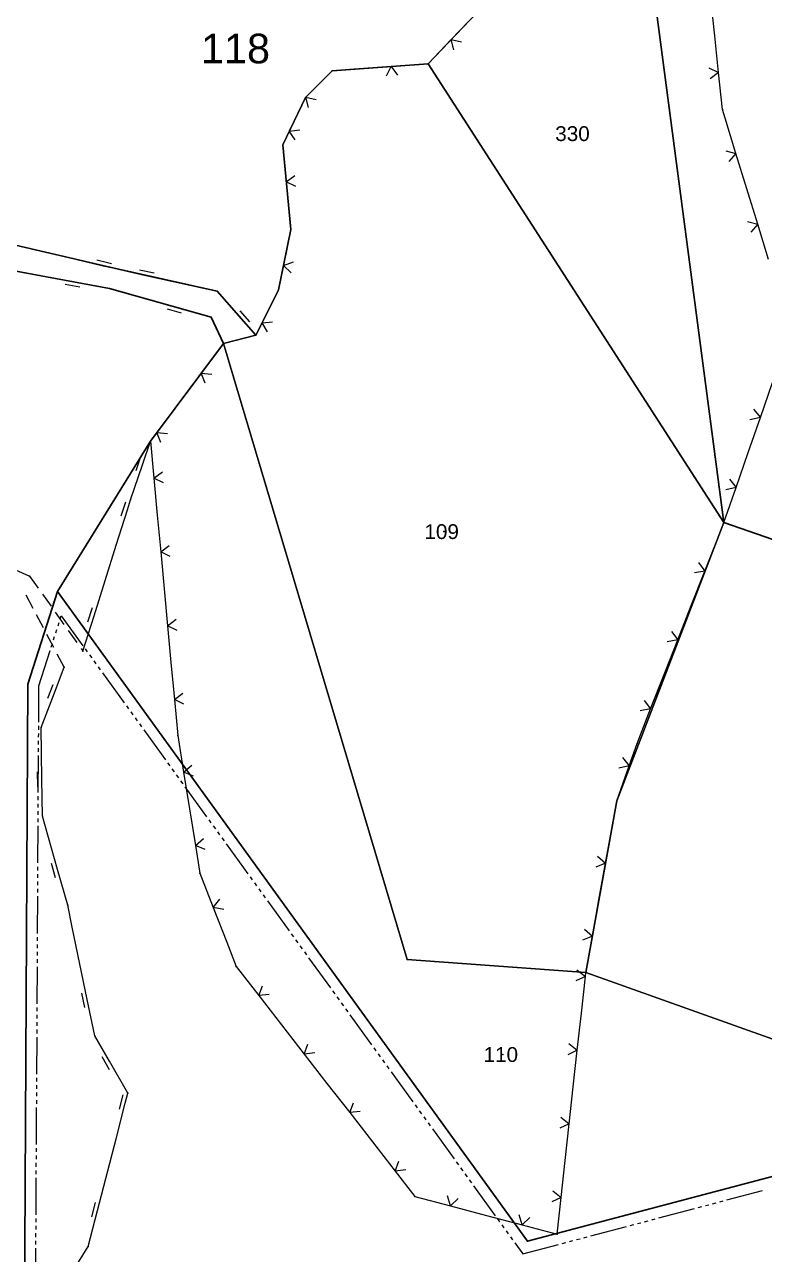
# Model space of a CAD drawing. Header units: millimetres. Extents: x 614452 to 616952, y 4151662 to 4153442.
# Drawn here: x 615785.1 to 615885.1, y 4151841.9 to 4152007.9 of the extents above; entities that cross this region are included whole.
import ezdxf
from ezdxf.xclip import XClip

# ---------------------------------------------------------------- set-up
doc = ezdxf.new("R2010")
doc.units = ezdxf.units.MM
doc.header["$XCLIPFRAME"] = 2
for name, color, linetype, lineweight in [('01_UYGALAN_TARAMA', 26, 'Continuous', 20), ('02_ADA_ALN_YENI', 7, 'Continuous', 30), ('02_ADA_NO_YENI', 18, 'Continuous', 0), ('03_PARSEL_ALN_ESKI', 18, 'Continuous', 0), ('03_PARSEL_ALN_YENI', 171, 'Continuous', 0), ('03_PARSEL_NO_ESKI', 5, 'Continuous', 0), ('03_PARSEL_SNR_YENI', 5, 'Continuous', 0), ('06_DETAY_SNR_KROKI', 4, 'Continuous', 0), ('06_DETAY_SNR_PAFTA', 26, 'Continuous', 0), ('07_SNRTIP_GECERLI', 30, 'Continuous', 0), ('07_SNRTIP_SABIT', 18, 'Continuous', 0), ('NOKTA_DETAY_YENI', 171, 'Continuous', 0), ('NOKTA_PARSEL_ESKI', 6, 'Continuous', 0), ('NOKTA_PARSEL_YENI', 30, 'Continuous', 0)]:
    doc.layers.add(name, color=color, linetype=linetype, lineweight=lineweight)
doc.styles.get("Standard").update_dxf_attribs({"font": 'Arial'})

# ---------------------------------------------------------------- blocks, each defined once
blk = doc.blocks.new('fggg')
at = {"layer": '01_UYGALAN_TARAMA', "color": 252}
for p, q in [((615789.67, 4151926.75, 0.95), (615789.82, 4151927.23, 0.95)), ((615789.97, 4151927.7, 0.95), (615790.1, 4151928.12, 0.95)), ((615790.1, 4151928.12, 0.95), (615793.03, 4151924.07, 0.95)), ((615789.36, 4151925.8, 0.95), (615789.51, 4151926.27, 0.95)), ((615788.75, 4151923.89, 0.95), (615788.9, 4151924.37, 0.95)), ((615789.06, 4151924.85, 0.95), (615789.21, 4151925.32, 0.95)), ((615787.08, 4151918.65, 0.95), (615788.6, 4151923.42, 0.95)), ((615793.33, 4151923.67, 0.95), (615793.62, 4151923.26, 0.95)), ((615793.91, 4151922.86, 0.95), (615794.21, 4151922.45, 0.95)), ((615794.5, 4151922.05, 0.95), (615794.79, 4151921.64, 0.95)), ((615795.09, 4151921.24, 0.95), (615795.38, 4151920.83, 0.95)), ((615795.67, 4151920.43, 0.95), (615798.6, 4151916.38, 0.95)), ((615787.05, 4151913.74, 0.95), (615787.08, 4151918.65, 0.95)), ((615798.9, 4151915.97, 0.95), (615799.19, 4151915.57, 0.95)), ((615799.48, 4151915.16, 0.95), (615799.78, 4151914.76, 0.95)), ((615800.07, 4151914.35, 0.95), (615800.36, 4151913.95, 0.95)), ((615787.04, 4151911.74, 0.95), (615787.05, 4151912.24, 0.95)), ((615787.05, 4151912.74, 0.95), (615787.05, 4151913.24, 0.95)), ((615800.66, 4151913.54, 0.95), (615800.95, 4151913.14, 0.95)), ((615801.24, 4151912.73, 0.95), (615804.17, 4151908.68, 0.95)), ((615787.04, 4151910.74, 0.95), (615787.04, 4151911.24, 0.95)), ((615787, 4151904.24, 0.95), (615787.03, 4151909.24, 0.95)), ((615787.03, 4151909.74, 0.95), (615787.04, 4151910.24, 0.95)), ((615804.47, 4151908.28, 0.95), (615804.76, 4151907.87, 0.95)), ((615805.05, 4151907.47, 0.95), (615805.35, 4151907.06, 0.95)), ((615805.64, 4151906.66, 0.95), (615805.93, 4151906.25, 0.95)), ((615806.23, 4151905.85, 0.95), (615806.52, 4151905.44, 0.95)), ((615806.81, 4151905.04, 0.95), (615809.74, 4151900.99, 0.95)), ((615786.99, 4151902.24, 0.95), (615786.99, 4151902.74, 0.95)), ((615787, 4151903.24, 0.95), (615787, 4151903.74, 0.95)), ((615786.98, 4151900.24, 0.95), (615786.98, 4151900.74, 0.95)), ((615786.99, 4151901.24, 0.95), (615786.99, 4151901.74, 0.95)), ((615786.95, 4151894.74, 0.95), (615786.98, 4151899.74, 0.95)), ((615810.04, 4151900.58, 0.95), (615810.33, 4151900.18, 0.95)), ((615810.62, 4151899.77, 0.95), (615810.92, 4151899.37, 0.95)), ((615811.21, 4151898.96, 0.95), (615811.5, 4151898.56, 0.95)), ((615811.8, 4151898.15, 0.95), (615812.09, 4151897.75, 0.95)), ((615812.38, 4151897.34, 0.95), (615815.32, 4151893.29, 0.95)), ((615786.95, 4151893.74, 0.95), (615786.95, 4151894.24, 0.95)), ((615786.94, 4151892.74, 0.95), (615786.94, 4151893.24, 0.95)), ((615815.61, 4151892.88, 0.95), (615815.9, 4151892.48, 0.95)), ((615786.93, 4151890.74, 0.95), (615786.93, 4151891.24, 0.95)), ((615786.94, 4151891.74, 0.95), (615786.94, 4151892.24, 0.95)), ((615816.19, 4151892.07, 0.95), (615816.49, 4151891.67, 0.95)), ((615816.78, 4151891.26, 0.95), (615817.07, 4151890.86, 0.95)), ((615786.9, 4151885.24, 0.95), (615786.93, 4151890.24, 0.95)), ((615817.37, 4151890.45, 0.95), (615817.66, 4151890.05, 0.95)), ((615817.95, 4151889.64, 0.95), (615820.89, 4151885.59, 0.95)), ((615786.9, 4151884.24, 0.95), (615786.9, 4151884.74, 0.95)), ((615821.18, 4151885.19, 0.95), (615821.47, 4151884.78, 0.95)), ((615821.76, 4151884.38, 0.95), (615822.06, 4151883.97, 0.95)), ((615786.88, 4151882.24, 0.95), (615786.89, 4151882.74, 0.95)), ((615786.89, 4151883.24, 0.95), (615786.89, 4151883.74, 0.95)), ((615822.35, 4151883.57, 0.95), (615822.64, 4151883.16, 0.95)), ((615822.94, 4151882.76, 0.95), (615823.23, 4151882.35, 0.95)), ((615786.85, 4151875.74, 0.95), (615786.88, 4151880.74, 0.95)), ((615786.88, 4151881.24, 0.95), (615786.88, 4151881.74, 0.95)), ((615823.52, 4151881.95, 0.95), (615826.46, 4151877.9, 0.95)), ((615826.75, 4151877.49, 0.95), (615827.04, 4151877.09, 0.95)), ((615827.33, 4151876.68, 0.95), (615827.63, 4151876.28, 0.95)), ((615827.92, 4151875.87, 0.95), (615828.21, 4151875.47, 0.95)), ((615786.84, 4151874.74, 0.95), (615786.85, 4151875.24, 0.95)), ((615786.84, 4151873.74, 0.95), (615786.84, 4151874.24, 0.95)), ((615828.51, 4151875.06, 0.95), (615828.8, 4151874.66, 0.95)), ((615829.09, 4151874.25, 0.95), (615832.03, 4151870.2, 0.95)), ((615786.83, 4151872.74, 0.95), (615786.84, 4151873.24, 0.95)), ((615786.8, 4151866.24, 0.95), (615786.83, 4151871.24, 0.95)), ((615786.83, 4151871.74, 0.95), (615786.83, 4151872.24, 0.95)), ((615832.32, 4151869.8, 0.95), (615832.61, 4151869.39, 0.95)), ((615832.9, 4151868.99, 0.95), (615833.2, 4151868.58, 0.95)), ((615833.49, 4151868.18, 0.95), (615833.78, 4151867.77, 0.95)), ((615786.79, 4151865.24, 0.95), (615786.8, 4151865.74, 0.95)), ((615834.08, 4151867.37, 0.95), (615834.37, 4151866.96, 0.95)), ((615834.66, 4151866.56, 0.95), (615837.6, 4151862.51, 0.95)), ((615786.79, 4151864.24, 0.95), (615786.79, 4151864.74, 0.95)), ((615786.78, 4151863.24, 0.95), (615786.79, 4151863.74, 0.95)), ((615786.78, 4151862.24, 0.95), (615786.78, 4151862.74, 0.95)), ((615786.75, 4151856.74, 0.95), (615786.77, 4151861.74, 0.95)), ((615837.89, 4151862.1, 0.95), (615838.18, 4151861.7, 0.95)), ((615838.47, 4151861.29, 0.95), (615838.77, 4151860.89, 0.95)), ((615839.06, 4151860.48, 0.95), (615839.35, 4151860.08, 0.95)), ((615839.65, 4151859.67, 0.95), (615839.94, 4151859.27, 0.95)), ((615840.23, 4151858.86, 0.95), (615843.17, 4151854.81, 0.95)), ((615786.74, 4151855.74, 0.95), (615786.74, 4151856.24, 0.95)), ((615786.73, 4151853.74, 0.95), (615786.73, 4151854.24, 0.95)), ((615786.74, 4151854.74, 0.95), (615786.74, 4151855.24, 0.95)), ((615843.46, 4151854.41, 0.95), (615843.75, 4151854, 0.95)), ((615786.73, 4151852.74, 0.95), (615786.73, 4151853.24, 0.95)), ((615844.04, 4151853.6, 0.95), (615844.34, 4151853.19, 0.95)), ((615844.63, 4151852.79, 0.95), (615844.92, 4151852.38, 0.95)), ((615786.7, 4151847.24, 0.95), (615786.72, 4151852.24, 0.95)), ((615845.22, 4151851.98, 0.95), (615845.51, 4151851.57, 0.95)), ((615845.8, 4151851.17, 0.95), (615848.74, 4151847.12, 0.95)), ((615879.05, 4151848.99, 0.95), (615879.53, 4151849.12, 0.95)), ((615880.01, 4151849.25, 0.95), (615884.85, 4151850.52, 0.95)), ((615870.83, 4151846.82, 0.95), (615875.66, 4151848.1, 0.95)), ((615876.15, 4151848.23, 0.95), (615876.63, 4151848.35, 0.95)), ((615877.11, 4151848.48, 0.95), (615877.6, 4151848.61, 0.95)), ((615878.08, 4151848.74, 0.95), (615878.56, 4151848.86, 0.95)), ((615786.69, 4151846.24, 0.95), (615786.69, 4151846.74, 0.95)), ((615849.03, 4151846.71, 0.95), (615849.32, 4151846.31, 0.95)), ((615849.61, 4151845.9, 0.95), (615849.91, 4151845.5, 0.95)), ((615866.96, 4151845.8, 0.95), (615867.45, 4151845.93, 0.95)), ((615867.93, 4151846.06, 0.95), (615868.41, 4151846.18, 0.95)), ((615868.9, 4151846.31, 0.95), (615869.38, 4151846.44, 0.95)), ((615869.86, 4151846.57, 0.95), (615870.35, 4151846.69, 0.95)), ((615786.68, 4151844.24, 0.95), (615786.68, 4151844.74, 0.95)), ((615786.69, 4151845.24, 0.95), (615786.69, 4151845.74, 0.95)), ((615850.2, 4151845.09, 0.95), (615850.49, 4151844.69, 0.95)), ((615850.79, 4151844.28, 0.95), (615851.08, 4151843.88, 0.95)), ((615860.68, 4151844.14, 0.95), (615861.16, 4151844.27, 0.95)), ((615861.64, 4151844.4, 0.95), (615866.48, 4151845.67, 0.95)), ((615786.65, 4151837.74, 0.95), (615786.67, 4151842.74, 0.95)), ((615786.68, 4151843.24, 0.95), (615786.68, 4151843.74, 0.95)), ((615851.37, 4151843.47, 0.95), (615852.46, 4151841.97, 0.95)), ((615852.46, 4151841.97, 0.95), (615857.29, 4151843.25, 0.95)), ((615857.78, 4151843.38, 0.95), (615858.26, 4151843.5, 0.95)), ((615858.74, 4151843.63, 0.95), (615859.23, 4151843.76, 0.95)), ((615859.71, 4151843.89, 0.95), (615860.19, 4151844.01, 0.95))]:
    blk.add_line(p, q, dxfattribs=at)
at = {"layer": '02_ADA_ALN_YENI', "color": 252}
for points in [[(615917.36, 4151860.66, 0), (615853.07, 4151843.68, 0), (615789.58, 4151931.41, 0), (615785.58, 4151918.89, 0), (615784.95, 4151800.55, 0), (615710.78, 4151750.7, 0), (615709.48, 4151760.25, 0), (615707.85, 4151770.31, 0), (615699.58, 4151800.73, 0), (615694.86, 4151829.23, 0), (615689.04, 4151854.44, 0), (615677.42, 4151873.53, 0), (615657.24, 4151890.23, 0), (615637.36, 4151901.9, 0), (615611.1, 4151916.97, 0), (615580.8, 4151949.89, 0)], [(615762.29, 4151978.65, 0), (615796.62, 4151972.31, 0), (615810.36, 4151968.42, 0), (615812, 4151964.87, 0), (615816.4, 4151965.98, 0), (615811.16, 4151971.92, 0), (615796.66, 4151975.16, 0), (615761.69, 4151983.35, 0)], [(615599.77, 4152096.4, 0), (615623.6, 4152104.21, 0), (615652.83, 4152109.64, 0), (615676.94, 4152115.73, 0), (615695.03, 4152120.47, 0), (615713.78, 4152127.77, 0), (615713.78, 4152127.77, 0), (615743.21, 4152137.76, 0), (615755.21, 4152139.83, 0), (615776.55, 4152133.07, 0), (615808.59, 4152130.28, 0), (615827.93, 4152130.75, 0), (615862.4, 4152127.42, 0), (615875.98, 4152127.13, 0), (615877.36, 4152110.51, 0), (615879.94, 4152104.18, 0), (615879.14, 4152079.27, 0), (615878.48, 4152060.37, 0), (615866.29, 4152041.79, 0), (615879.63, 4151940.73, 0), (615914.79, 4151928.51, 0)]]:
    blk.add_polyline3d(points, dxfattribs=at)
at = {"layer": '03_PARSEL_ALN_ESKI', "color": 252}
for p in [(615859.45, 4151993.21), (615841.79, 4151939.48), (615849.77, 4151868.88)]:
    blk.add_point(p, dxfattribs=at)
at = {"layer": '03_PARSEL_ALN_YENI', "color": 252}
blk.add_polyline3d([(615846.23, 4152009.54, 0), (615839.66, 4152002.65, 0), (615826.71, 4152001.68, 0), (615823.08, 4151998.07, 0), (615820.02, 4151991.69, 0), (615821.13, 4151980.29, 0), (615819.43, 4151972.14, 0), (615816.4, 4151965.98, 0), (615811.16, 4151971.92, 0), (615796.66, 4151975.16, 0), (615761.69, 4151983.35, 0), (615763.37, 4152018.75, 0)], dxfattribs=at)
for points in [[(615866.29, 4152041.79, 0), (615879.63, 4151940.73, 0), (615839.66, 4152002.65, 0), (615846.23, 4152009.54, 0), (615857.21, 4152027.95, 0), (615866.29, 4152041.79, 0)], [(615839.66, 4152002.65, 0), (615879.63, 4151940.73, 0), (615865.16, 4151903.15, 0), (615860.95, 4151879.94, 0), (615836.81, 4151881.72, 0), (615812, 4151964.87, 0), (615816.4, 4151965.98, 0), (615819.43, 4151972.14, 0), (615821.13, 4151980.29, 0), (615820.02, 4151991.69, 0), (615823.08, 4151998.07, 0), (615826.71, 4152001.68, 0), (615839.66, 4152002.65, 0)], [(615802.16, 4151951.68, 0), (615789.58, 4151931.41, 0), (615785.58, 4151918.89, 0), (615784.95, 4151800.55, 0), (615746.76, 4151855.45, 0), (615759.99, 4151979.36, 0), (615762.29, 4151978.65, 0), (615796.62, 4151972.31, 0), (615810.36, 4151968.42, 0), (615812, 4151964.87, 0), (615802.16, 4151951.68, 0)], [(615812, 4151964.87, 0), (615836.81, 4151881.72, 0), (615860.95, 4151879.94, 0), (615906.33, 4151863.8, 0), (615908.37, 4151863.22, 0), (615917.36, 4151860.66, 0), (615853.07, 4151843.68, 0), (615789.58, 4151931.41, 0), (615802.16, 4151951.68, 0), (615812, 4151964.87, 0)], [(615914.82, 4151898.06, 0), (615909.22, 4151874.69, 0), (615906.33, 4151863.8, 0), (615860.95, 4151879.94, 0), (615865.16, 4151903.15, 0), (615879.63, 4151940.73, 0), (615914.79, 4151928.51, 0), (615924.34, 4151927.64, 0), (615914.82, 4151898.06, 0)]]:
    blk.add_polyline3d(points, close=True, dxfattribs=at)
at = {"layer": '03_PARSEL_SNR_YENI', "color": 252}
for p, q in [((615846.23, 4152009.54, 0.95), (615842.78, 4152005.92, 0.95)), ((615842.78, 4152005.92, 0.95), (615839.66, 4152002.65, 0.95)), ((615843.14, 4152004.54, 0.95), (615842.78, 4152005.92, 0.95)), ((615842.78, 4152005.92, 0.95), (615844.18, 4152005.62, 0.95)), ((615829.69, 4152001.9, 0.95), (615826.71, 4152001.68, 0.95)), ((615834.67, 4152002.28, 0.95), (615829.69, 4152001.9, 0.95)), ((615834.02, 4152001.01, 0.95), (615834.67, 4152002.28, 0.95)), ((615839.66, 4152002.65, 0.95), (615834.67, 4152002.28, 0.95)), ((615834.67, 4152002.28, 0.95), (615835.51, 4152001.12, 0.95)), ((615826.71, 4152001.68, 0.95), (615823.16, 4151998.15, 0.95)), ((615823.08, 4151998.07, 0.95), (615820.91, 4151993.56, 0.95)), ((615823.16, 4151998.15, 0.95), (615823.08, 4151998.07, 0.95)), ((615823.49, 4151996.76, 0.95), (615823.16, 4151998.15, 0.95)), ((615823.16, 4151998.15, 0.95), (615824.55, 4151997.82, 0.95)), ((615820.91, 4151993.56, 0.95), (615822.34, 4151993.71, 0.95)), ((615820.91, 4151993.56, 0.95), (615820.02, 4151991.69, 0.95)), ((615821.69, 4151992.36, 0.95), (615820.91, 4151993.56, 0.95)), ((615820.02, 4151991.69, 0.95), (615820.5, 4151986.72, 0.95)), ((615820.5, 4151986.72, 0.95), (615821.64, 4151987.58, 0.95)), ((615821.79, 4151986.09, 0.95), (615820.5, 4151986.72, 0.95)), ((615820.5, 4151986.72, 0.95), (615820.99, 4151981.74, 0.95)), ((615821.13, 4151980.29, 0.95), (615820.11, 4151975.39, 0.95)), ((615820.99, 4151981.74, 0.95), (615821.13, 4151980.29, 0.95)), ((615781.16, 4151978.79, 0.95), (615790.9, 4151976.51, 0.95)), ((615790.9, 4151976.51, 0.95), (615795.77, 4151975.37, 0.95)), ((615794.92, 4151976.15, 0.95), (615796.87, 4151975.69, 0.95)), ((615795.77, 4151975.37, 0.95), (615796.66, 4151975.16, 0.95)), ((615820.11, 4151975.39, 0.95), (615819.43, 4151972.14, 0.95)), ((615820.11, 4151975.39, 0.95), (615821.46, 4151975.88, 0.95)), ((615821.15, 4151974.41, 0.95), (615820.11, 4151975.39, 0.95)), ((615791.71, 4151973.22, 0.95), (615781.87, 4151975.04, 0.95)), ((615796.66, 4151975.16, 0.95), (615801.54, 4151974.07, 0.95)), ((615800.69, 4151974.84, 0.95), (615802.64, 4151974.4, 0.95)), ((615801.54, 4151974.07, 0.95), (615811.16, 4151971.92, 0.95)), ((615792.59, 4151972.49, 0.95), (615790.62, 4151972.85, 0.95)), ((615796.62, 4151972.31, 0.95), (615791.71, 4151973.22, 0.95)), ((615805.55, 4151969.78, 0.95), (615796.62, 4151972.31, 0.95)), ((615819.43, 4151972.14, 0.95), (615817.22, 4151967.66, 0.95)), ((615811.16, 4151971.92, 0.95), (615814.47, 4151968.17, 0.95)), ((615806.36, 4151968.97, 0.95), (615804.44, 4151969.51, 0.95)), ((615810.36, 4151968.42, 0.95), (615805.55, 4151969.78, 0.95)), ((615814.23, 4151969.29, 0.95), (615815.55, 4151967.79, 0.95)), ((615812, 4151964.87, 0.95), (615810.36, 4151968.42, 0.95)), ((615814.47, 4151968.17, 0.95), (615816.4, 4151965.98, 0.95)), ((615817.22, 4151967.66, 0.95), (615816.4, 4151965.98, 0.95)), ((615817.22, 4151967.66, 0.95), (615818.64, 4151967.79, 0.95)), ((615817.98, 4151966.44, 0.95), (615817.22, 4151967.66, 0.95)), ((615816.4, 4151965.98, 0.95), (615812, 4151964.87, 0.95)), ((615812, 4151964.87, 0.95), (615809.01, 4151960.86, 0.95)), ((615809.01, 4151960.86, 0.95), (615806.02, 4151956.86, 0.95)), ((615809.54, 4151959.53, 0.95), (615809.01, 4151960.86, 0.95)), ((615809.01, 4151960.86, 0.95), (615810.44, 4151960.74, 0.95)), ((615806.02, 4151956.86, 0.95), (615803.03, 4151952.85, 0.95)), ((615803.03, 4151952.85, 0.95), (615802.16, 4151951.68, 0.95)), ((615803.56, 4151951.52, 0.95), (615803.03, 4151952.85, 0.95)), ((615803.03, 4151952.85, 0.95), (615804.46, 4151952.72, 0.95)), ((615801.08, 4151948.5, 0.95), (615802.16, 4151951.68, 0.95)), ((615800.23, 4151947.73, 0.95), (615800.87, 4151949.63, 0.95)), ((615799.47, 4151943.76, 0.95), (615801.08, 4151948.5, 0.95)), ((615878.87, 4151938.8, 0.95), (615879.63, 4151940.73, 0.95)), ((615877.04, 4151934.15, 0.95), (615878.87, 4151938.8, 0.95)), ((615875.21, 4151929.5, 0.95), (615877.04, 4151934.15, 0.95)), ((615877.04, 4151934.15, 0.95), (615875.63, 4151933.9, 0.95)), ((615876.18, 4151935.29, 0.95), (615877.04, 4151934.15, 0.95)), ((615873.38, 4151924.85, 0.95), (615875.21, 4151929.5, 0.95)), ((615872.52, 4151925.99, 0.95), (615873.38, 4151924.85, 0.95)), ((615871.54, 4151920.19, 0.95), (615873.38, 4151924.85, 0.95)), ((615873.38, 4151924.85, 0.95), (615871.97, 4151924.59, 0.95)), ((615869.71, 4151915.54, 0.95), (615871.54, 4151920.19, 0.95)), ((615867.88, 4151910.89, 0.95), (615869.71, 4151915.54, 0.95)), ((615869.71, 4151915.54, 0.95), (615868.3, 4151915.29, 0.95)), ((615868.85, 4151916.69, 0.95), (615869.71, 4151915.54, 0.95)), ((615866.82, 4151907.86, 0.95), (615867.88, 4151910.89, 0.95)), ((615865.92, 4151908.97, 0.95), (615866.82, 4151907.86, 0.95)), ((615865.16, 4151903.15, 0.95), (615866.82, 4151907.86, 0.95)), ((615866.82, 4151907.86, 0.95), (615865.42, 4151907.56, 0.95)), ((615864.52, 4151899.62, 0.95), (615865.16, 4151903.15, 0.95)), ((615863.63, 4151894.7, 0.95), (615864.52, 4151899.62, 0.95)), ((615862.56, 4151895.65, 0.95), (615863.63, 4151894.7, 0.95)), ((615863.63, 4151894.7, 0.95), (615862.3, 4151894.18, 0.95)), ((615862.74, 4151889.78, 0.95), (615863.63, 4151894.7, 0.95)), ((615861.85, 4151884.86, 0.95), (615862.74, 4151889.78, 0.95)), ((615860.78, 4151885.82, 0.95), (615861.85, 4151884.86, 0.95)), ((615861.85, 4151884.86, 0.95), (615860.51, 4151884.34, 0.95)), ((615860.95, 4151879.94, 0.95), (615861.85, 4151884.86, 0.95))]:
    blk.add_line(p, q, dxfattribs=at)
for p in [(615839.66, 4152002.65, 623.27), (615839.66, 4152002.65, 623.27), (615826.71, 4152001.68, 624.14), (615826.71, 4152001.68, 624.14), (615823.08, 4151998.07, 625.04), (615823.08, 4151998.07, 625.04), (615820.02, 4151991.69, 625.8), (615820.02, 4151991.69, 625.8), (615821.13, 4151980.29, 627.13), (615821.13, 4151980.29, 627.13), (615796.66, 4151975.16, 629.97), (615796.66, 4151975.16, 629.97), (615796.62, 4151972.31, 630.08), (615796.62, 4151972.31, 630.08), (615819.43, 4151972.14, 629.16), (615819.43, 4151972.14, 629.16), (615811.16, 4151971.92, 629.25), (615811.16, 4151971.92, 629.25), (615810.36, 4151968.42, 629.44), (615810.36, 4151968.42, 629.44), (615816.4, 4151965.98, 630.17), (615816.4, 4151965.98, 630.17), (615816.4, 4151965.98, 630.17), (615812, 4151964.87, 629.92), (615812, 4151964.87, 629.92), (615812, 4151964.87, 629.92), (615802.16, 4151951.68, 637.55), (615802.16, 4151951.68, 637.55), (615799.47, 4151943.76, 639.27), (615879.63, 4151940.73, 619.28), (615867.88, 4151910.89, 623.58), (615867.88, 4151910.89, 623.58), (615865.16, 4151903.15, 625.96), (615865.16, 4151903.15, 625.96), (615860.95, 4151879.94, 633.49)]:
    blk.add_point(p, dxfattribs=at)
at = {"layer": '06_DETAY_SNR_KROKI', "color": 252}
for p, q in [((615878.37, 4152006.43, 0.95), (615877.84, 4152011.4, 0.95)), ((615878.89, 4152001.46, 0.95), (615878.37, 4152006.43, 0.95)), ((615877.6, 4152002.08, 0.95), (615878.89, 4152001.46, 0.95)), ((615878.89, 4152001.46, 0.95), (615877.76, 4152000.59, 0.95)), ((615879.42, 4151996.49, 0.95), (615878.89, 4152001.46, 0.95)), ((615879.77, 4151995.32, 0.95), (615879.42, 4151996.49, 0.95)), ((615881.25, 4151990.54, 0.95), (615879.77, 4151995.32, 0.95)), ((615879.86, 4151990.9, 0.95), (615881.25, 4151990.54, 0.95)), ((615881.25, 4151990.54, 0.95), (615880.3, 4151989.47, 0.95)), ((615882.72, 4151985.76, 0.95), (615881.25, 4151990.54, 0.95)), ((615884.19, 4151980.98, 0.95), (615882.72, 4151985.76, 0.95)), ((615882.8, 4151981.34, 0.95), (615884.19, 4151980.98, 0.95)), ((615884.19, 4151980.98, 0.95), (615883.25, 4151979.91, 0.95)), ((615885.66, 4151976.21, 0.95), (615884.19, 4151980.98, 0.95)), ((615884.54, 4151954.9, 0.95), (615886.17, 4151959.63, 0.95)), ((615883.63, 4151956.01, 0.95), (615884.54, 4151954.9, 0.95)), ((615882.9, 4151950.18, 0.95), (615884.54, 4151954.9, 0.95)), ((615884.54, 4151954.9, 0.95), (615883.14, 4151954.59, 0.95)), ((615802.16, 4151951.68, 0.95), (615802.62, 4151946.7, 0.95)), ((615881.27, 4151945.45, 0.95), (615882.9, 4151950.18, 0.95)), ((615802.62, 4151946.7, 0.95), (615803.76, 4151947.56, 0.95)), ((615803.9, 4151946.06, 0.95), (615802.62, 4151946.7, 0.95)), ((615802.62, 4151946.7, 0.95), (615803.08, 4151941.72, 0.95)), ((615879.63, 4151940.73, 0.95), (615881.27, 4151945.45, 0.95)), ((615881.27, 4151945.45, 0.95), (615879.87, 4151945.14, 0.95)), ((615880.36, 4151946.56, 0.95), (615881.27, 4151945.45, 0.95)), ((615799.04, 4151942.4, 0.95), (615799.47, 4151943.76, 0.95)), ((615797.54, 4151937.63, 0.95), (615799.04, 4151942.4, 0.95)), ((615798.21, 4151941.62, 0.95), (615798.81, 4151943.52, 0.95)), ((615803.08, 4151941.72, 0.95), (615803.54, 4151936.74, 0.95)), ((615794.53, 4151928.1, 0.95), (615797.54, 4151937.63, 0.95)), ((615803.54, 4151936.74, 0.95), (615804.69, 4151937.6, 0.95)), ((615804.82, 4151936.11, 0.95), (615803.54, 4151936.74, 0.95)), ((615803.54, 4151936.74, 0.95), (615804, 4151931.76, 0.95)), ((615804, 4151931.76, 0.95), (615804.46, 4151926.78, 0.95)), ((615793.69, 4151927.31, 0.95), (615794.3, 4151929.22, 0.95)), ((615793.03, 4151923.33, 0.95), (615794.53, 4151928.1, 0.95)), ((615804.46, 4151926.78, 0.95), (615805.61, 4151927.64, 0.95)), ((615805.74, 4151926.15, 0.95), (615804.46, 4151926.78, 0.95)), ((615804.46, 4151926.78, 0.95), (615804.92, 4151921.81, 0.95)), ((615789.17, 4151917.71, 0.95), (615790.5, 4151921.17, 0.95)), ((615804.92, 4151921.81, 0.95), (615805.38, 4151916.83, 0.95)), ((615787.38, 4151913.04, 0.95), (615789.17, 4151917.71, 0.95)), ((615788.29, 4151916.98, 0.95), (615789.01, 4151918.84, 0.95)), ((615805.38, 4151916.83, 0.95), (615806.53, 4151917.69, 0.95)), ((615806.66, 4151916.19, 0.95), (615805.38, 4151916.83, 0.95)), ((615805.38, 4151916.83, 0.95), (615805.83, 4151911.93, 0.95)), ((615787.48, 4151906.04, 0.95), (615787.38, 4151913.04, 0.95)), ((615805.83, 4151911.93, 0.95), (615806.63, 4151906.99, 0.95)), ((615806.63, 4151906.99, 0.95), (615807.72, 4151907.93, 0.95)), ((615786.93, 4151905.03, 0.95), (615786.91, 4151907.03, 0.95)), ((615787.56, 4151901.04, 0.95), (615787.48, 4151906.04, 0.95)), ((615807.95, 4151906.45, 0.95), (615806.63, 4151906.99, 0.95)), ((615806.63, 4151906.99, 0.95), (615807.43, 4151902.06, 0.95)), ((615789.61, 4151893.86, 0.95), (615787.56, 4151901.04, 0.95)), ((615807.43, 4151902.06, 0.95), (615808.23, 4151897.12, 0.95)), ((615808.23, 4151897.12, 0.95), (615809.31, 4151898.05, 0.95)), ((615809.55, 4151896.57, 0.95), (615808.23, 4151897.12, 0.95)), ((615808.23, 4151897.12, 0.95), (615808.83, 4151893.37, 0.95)), ((615789.34, 4151892.75, 0.95), (615788.79, 4151894.67, 0.95)), ((615790.98, 4151889.06, 0.95), (615789.61, 4151893.86, 0.95)), ((615808.83, 4151893.37, 0.95), (615810.64, 4151888.71, 0.95)), ((615791.59, 4151886.09, 0.95), (615790.98, 4151889.06, 0.95)), ((615810.64, 4151888.71, 0.95), (615811.51, 4151889.85, 0.95)), ((615812.05, 4151888.45, 0.95), (615810.64, 4151888.71, 0.95)), ((615810.64, 4151888.71, 0.95), (615812.45, 4151884.05, 0.95)), ((615793.62, 4151876.3, 0.95), (615791.59, 4151886.09, 0.95)), ((615812.45, 4151884.05, 0.95), (615813.72, 4151880.77, 0.95)), ((615813.72, 4151880.77, 0.95), (615816.79, 4151876.83, 0.95)), ((615860.9, 4151879.42, 0.95), (615859.6, 4151878.81, 0.95)), ((615859.77, 4151880.3, 0.95), (615860.9, 4151879.42, 0.95)), ((615860.36, 4151874.45, 0.95), (615860.9, 4151879.42, 0.95)), ((615860.9, 4151879.42, 0.95), (615860.95, 4151879.94, 0.95)), ((615816.79, 4151876.83, 0.95), (615817.29, 4151878.17, 0.95)), ((615793.27, 4151875.21, 0.95), (615792.86, 4151877.17, 0.95)), ((615794.63, 4151871.4, 0.95), (615793.62, 4151876.3, 0.95)), ((615818.21, 4151876.98, 0.95), (615816.79, 4151876.83, 0.95)), ((615816.79, 4151876.83, 0.95), (615819.86, 4151872.88, 0.95)), ((615859.81, 4151869.48, 0.95), (615860.36, 4151874.45, 0.95)), ((615819.86, 4151872.88, 0.95), (615822.93, 4151868.94, 0.95)), ((615796.6, 4151867.98, 0.95), (615794.63, 4151871.4, 0.95)), ((615822.93, 4151868.94, 0.95), (615823.43, 4151870.28, 0.95)), ((615824.35, 4151869.09, 0.95), (615822.93, 4151868.94, 0.95)), ((615859.81, 4151869.48, 0.95), (615858.52, 4151868.86, 0.95)), ((615858.68, 4151870.36, 0.95), (615859.81, 4151869.48, 0.95)), ((615859.27, 4151864.51, 0.95), (615859.81, 4151869.48, 0.95)), ((615796.61, 4151866.83, 0.95), (615795.61, 4151868.57, 0.95)), ((615799.09, 4151863.65, 0.95), (615796.6, 4151867.98, 0.95)), ((615822.93, 4151868.94, 0.95), (615826, 4151864.99, 0.95)), ((615826, 4151864.99, 0.95), (615829.07, 4151861.04, 0.95)), ((615858.73, 4151859.54, 0.95), (615859.27, 4151864.51, 0.95)), ((615797.96, 4151861.5, 0.95), (615798.46, 4151863.44, 0.95)), ((615798.75, 4151862.33, 0.95), (615799.09, 4151863.65, 0.95)), ((615797.5, 4151857.49, 0.95), (615798.75, 4151862.33, 0.95)), ((615829.07, 4151861.04, 0.95), (615829.57, 4151862.38, 0.95)), ((615830.49, 4151861.2, 0.95), (615829.07, 4151861.04, 0.95)), ((615829.07, 4151861.04, 0.95), (615832.14, 4151857.1, 0.95)), ((615858.73, 4151859.54, 0.95), (615857.44, 4151858.92, 0.95)), ((615857.6, 4151860.41, 0.95), (615858.73, 4151859.54, 0.95)), ((615858.19, 4151854.57, 0.95), (615858.73, 4151859.54, 0.95)), ((615795, 4151847.81, 0.95), (615797.5, 4151857.49, 0.95)), ((615832.14, 4151857.1, 0.95), (615835.21, 4151853.15, 0.95)), ((615835.21, 4151853.15, 0.95), (615835.71, 4151854.49, 0.95)), ((615857.65, 4151849.6, 0.95), (615858.19, 4151854.57, 0.95)), ((615836.63, 4151853.31, 0.95), (615835.21, 4151853.15, 0.95)), ((615835.21, 4151853.15, 0.95), (615837.87, 4151849.73, 0.95)), ((615837.87, 4151849.73, 0.95), (615842.7, 4151848.45, 0.95)), ((615842.7, 4151848.45, 0.95), (615842.29, 4151849.82, 0.95)), ((615843.74, 4151849.44, 0.95), (615842.7, 4151848.45, 0.95)), ((615857.65, 4151849.6, 0.95), (615856.36, 4151848.98, 0.95)), ((615856.52, 4151850.47, 0.95), (615857.65, 4151849.6, 0.95)), ((615857.11, 4151844.62, 0.95), (615857.65, 4151849.6, 0.95)), ((615793.75, 4151842.96, 0.95), (615795, 4151847.81, 0.95)), ((615794.21, 4151846.98, 0.95), (615794.71, 4151848.91, 0.95)), ((615842.7, 4151848.45, 0.95), (615847.54, 4151847.17, 0.95)), ((615847.54, 4151847.17, 0.95), (615852.37, 4151845.88, 0.95)), ((615852.37, 4151845.88, 0.95), (615851.96, 4151847.25, 0.95)), ((615853.41, 4151846.87, 0.95), (615852.37, 4151845.88, 0.95)), ((615852.37, 4151845.88, 0.95), (615857.11, 4151844.62, 0.95)), ((615791.7, 4151839.66, 0.95), (615793.75, 4151842.96, 0.95))]:
    blk.add_line(p, q, dxfattribs=at)
for p in [(615879.42, 4151996.49, 617.58), (615879.42, 4151996.49, 617.58), (615802.16, 4151951.68, 637.55), (615799.47, 4151943.76, 639.27), (615879.63, 4151940.73, 619.28), (615793.03, 4151923.33, 641.56), (615790.5, 4151921.17, 642.17), (615787.38, 4151913.04, 648.81), (615787.38, 4151913.04, 648.81), (615805.83, 4151911.93, 638.08), (615805.83, 4151911.93, 638.08), (615787.56, 4151901.04, 651.83), (615787.56, 4151901.04, 651.83), (615808.83, 4151893.37, 638.49), (615808.83, 4151893.37, 638.49), (615790.98, 4151889.06, 654.58), (615790.98, 4151889.06, 654.58), (615813.72, 4151880.77, 642.67), (615813.72, 4151880.77, 642.67), (615860.95, 4151879.94, 633.49), (615794.63, 4151871.4, 657.76), (615794.63, 4151871.4, 657.76), (615799.09, 4151863.65, 659.12), (615799.09, 4151863.65, 659.12), (615837.87, 4151849.73, 644.41), (615837.87, 4151849.73, 644.41), (615857.11, 4151844.62, 640.29), (615857.11, 4151844.62, 640.29), (615793.75, 4151842.96, 662.03), (615793.75, 4151842.96, 662.03)]:
    blk.add_point(p, dxfattribs=at)
at = {"layer": '06_DETAY_SNR_PAFTA', "color": 252}
for p, q in [((615783.9, 4151934.34, 0.95), (615785.73, 4151933.53, 0.95)), ((615785.83, 4151933.48, 0.95), (615786.99, 4151931.85, 0.95)), ((615786.29, 4151929.12, 0.95), (615785.35, 4151930.89, 0.95)), ((615787.57, 4151931.04, 0.95), (615788.72, 4151929.4, 0.95)), ((615787.69, 4151926.47, 0.95), (615786.75, 4151928.24, 0.95)), ((615789.3, 4151928.59, 0.95), (615790.46, 4151926.96, 0.95)), ((615789.1, 4151923.82, 0.95), (615788.16, 4151925.59, 0.95)), ((615791.03, 4151926.14, 0.95), (615792.19, 4151924.51, 0.95)), ((615790.5, 4151921.17, 0.95), (615789.56, 4151922.94, 0.95)), ((615792.77, 4151923.69, 0.95), (615793.03, 4151923.33, 0.95))]:
    blk.add_line(p, q, dxfattribs=at)
for p in [(615785.83, 4151933.48, 641.03), (615785.83, 4151933.48, 641.03), (615793.03, 4151923.33, 641.56), (615790.5, 4151921.17, 642.17)]:
    blk.add_point(p, dxfattribs=at)
at = {"layer": '07_SNRTIP_GECERLI', "color": 252}
for points in [[(615866.29, 4152041.79, 0), (615879.63, 4151940.73, 619.28)], [(615879.63, 4151940.73, 619.28), (615839.66, 4152002.65, 623.27)], [(615860.95, 4151879.94, 633.49), (615836.81, 4151881.72, 0), (615812, 4151964.87, 629.92)], [(615784.95, 4151800.55, 0), (615785.58, 4151918.89, 0), (615789.58, 4151931.41, 0), (615802.16, 4151951.68, 637.55)], [(615879.63, 4151940.73, 619.28), (615914.79, 4151928.51, 619.59)], [(615789.58, 4151931.41, 0), (615853.07, 4151843.68, 0), (615917.36, 4151860.66, 0)], [(615906.33, 4151863.8, 0), (615860.95, 4151879.94, 633.49)]]:
    blk.add_polyline3d(points, dxfattribs=at)
at = {"layer": '07_SNRTIP_SABIT', "color": 252}
for points in [[(615839.66, 4152002.65, 623.27), (615846.23, 4152009.54, 623.01), (615857.21, 4152027.95, 621.9), (615866.29, 4152041.79, 621.9)], [(615816.4, 4151965.98, 630.17), (615819.43, 4151972.14, 629.16), (615821.13, 4151980.29, 627.13), (615820.02, 4151991.69, 625.8), (615823.08, 4151998.07, 625.04), (615826.71, 4152001.68, 624.14), (615839.66, 4152002.65, 623.27)], [(615761.69, 4151983.35, 630.31), (615796.66, 4151975.16, 629.97), (615811.16, 4151971.92, 629.25), (615816.4, 4151965.98, 630.17)], [(615812, 4151964.87, 629.92), (615810.36, 4151968.42, 629.44), (615796.62, 4151972.31, 630.08), (615762.29, 4151978.65, 630.59), (615759.99, 4151979.36, 630.59)], [(615812, 4151964.87, 629.92), (615816.4, 4151965.98, 630.17)], [(615802.16, 4151951.68, 637.55), (615812, 4151964.87, 629.92)], [(615860.95, 4151879.94, 633.49), (615865.16, 4151903.15, 625.96), (615879.63, 4151940.73, 619.28)]]:
    blk.add_polyline3d(points, dxfattribs=at)
at = {"layer": 'NOKTA_DETAY_YENI', "color": 252}
for p in [(615879.42, 4151996.49, 617.58), (615799.47, 4151943.76, 639.27), (615785.83, 4151933.48, 641.03), (615793.03, 4151923.33, 641.56), (615790.5, 4151921.17, 642.17), (615787.38, 4151913.04, 648.81), (615805.83, 4151911.93, 638.08), (615787.56, 4151901.04, 651.83), (615808.83, 4151893.37, 638.49), (615790.98, 4151889.06, 654.58), (615813.72, 4151880.77, 642.67), (615794.63, 4151871.4, 657.76), (615799.09, 4151863.65, 659.12), (615837.87, 4151849.73, 644.41), (615857.11, 4151844.62, 640.29), (615793.75, 4151842.96, 662.03)]:
    blk.add_point(p, dxfattribs=at)
at = {"layer": 'NOKTA_PARSEL_ESKI', "color": 252}
for p in [(615789.58, 4151931.41), (615785.58, 4151918.89), (615836.81, 4151881.72), (615853.07, 4151843.68)]:
    blk.add_point(p, dxfattribs=at)
at = {"layer": 'NOKTA_PARSEL_YENI', "color": 252}
for p in [(615839.66, 4152002.65, 623.27), (615826.71, 4152001.68, 624.14), (615823.08, 4151998.07, 625.04), (615820.02, 4151991.69, 625.8), (615821.13, 4151980.29, 627.13), (615796.66, 4151975.16, 629.97), (615796.62, 4151972.31, 630.08), (615819.43, 4151972.14, 629.16), (615811.16, 4151971.92, 629.25), (615810.36, 4151968.42, 629.44), (615816.4, 4151965.98, 630.17), (615812, 4151964.87, 629.92), (615802.16, 4151951.68, 637.55), (615879.63, 4151940.73, 619.28), (615865.16, 4151903.15, 625.96), (615860.95, 4151879.94, 633.49)]:
    blk.add_point(p, dxfattribs=at)
at = {"layer": '02_ADA_NO_YENI', "color": 252}
blk.add_text('118', height=4, dxfattribs=at).set_placement((615808.98, 4152002.7))
at = {"layer": '03_PARSEL_NO_ESKI', "color": 252}
for s, p in [('330', (615856.83, 4151992.21)), ('109', (615839.16, 4151938.48)), ('110', (615847.15, 4151867.88))]:
    blk.add_text(s, height=2, dxfattribs=at).set_placement(p)

msp = doc.modelspace()

# ---------------------------------------------------------------- block references
ref = msp.add_blockref('fggg', (0, 0))
XClip(ref).set_block_clipping_path([(615240.7433106549, 4153442.5), (615240.7433106545, 4152542.5), (614452.5, 4152542.5), (614452.5, 4151662.5), (616764.340303037, 4151662.5), (616764.340303037, 4152542.5), (616327.5, 4152542.5), (616327.5, 4153442.5)])

doc.saveas('drawing.dxf')
